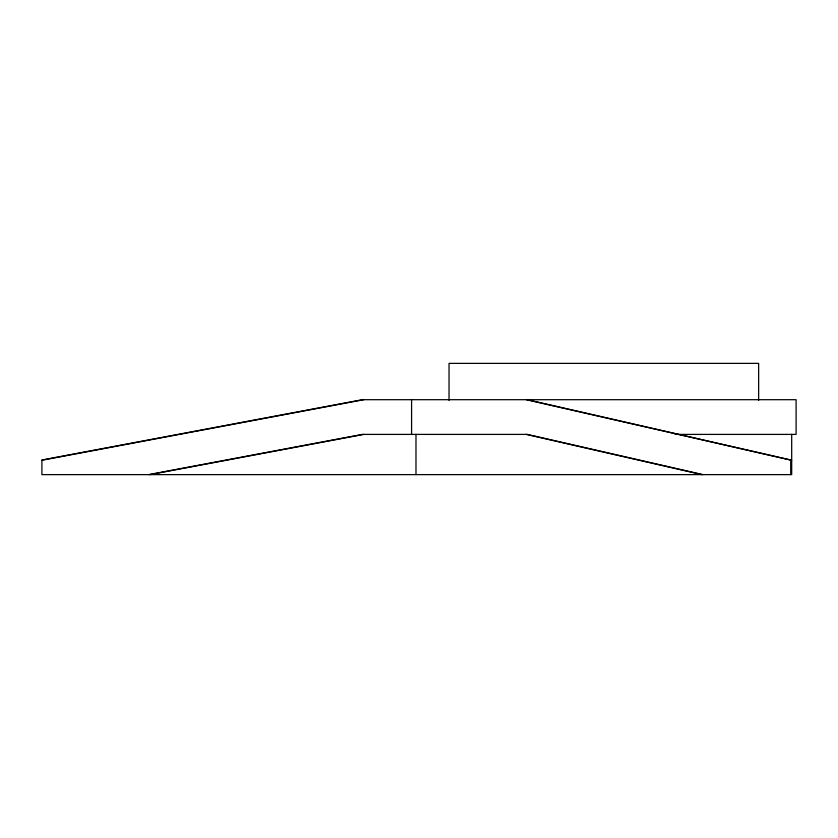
<?xml version="1.0" encoding="UTF-8"?>
<svg xmlns="http://www.w3.org/2000/svg" width="838" height="838" viewBox="0 0 838 838"><rect width="100%" height="100%" fill="white"/><g stroke="black" fill="none" stroke-linecap="round" stroke-linejoin="round"><path stroke-width="1.26" d="M41.9 460.261L363.807 399.695M148.598 474.622L362.425 434.398L527.259 434.398L702.904 474.622M149.992 474.622L363.807 434.398M675.103 434.398L796.1 434.398L796.1 399.695L362.425 399.695L41.9 459.999L41.9 474.622L791.69 474.622L791.69 434.398M526.285 399.695L791.69 460.261L527.259 399.695M526.285 434.398L701.93 474.622M790.716 460.261L790.716 474.622M758.641 400.375L758.641 363.378L449.032 363.378L449.032 400.375M415.983 434.398L415.983 474.622M411.584 399.695L411.584 434.398"/></g></svg>
